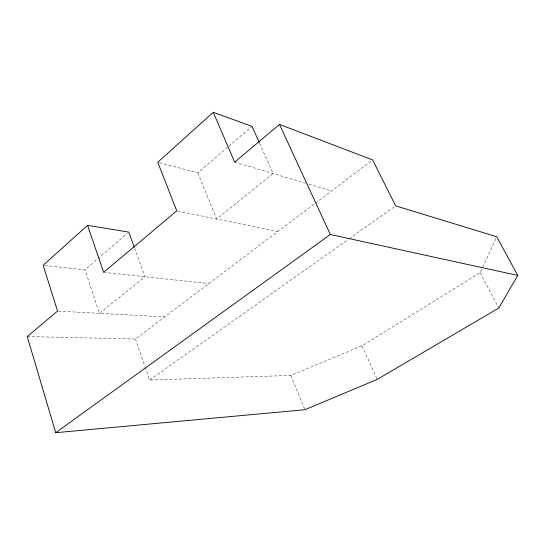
<?xml version="1.0" encoding="UTF-8"?>
<svg xmlns="http://www.w3.org/2000/svg" width="545" height="545" viewBox="0 0 545 545"><rect width="100%" height="100%" fill="white"/><g stroke="black" fill="none" stroke-linecap="round" stroke-linejoin="round"><path stroke-width="0.41" stroke-dasharray="2.73 2.04" d="M145.174 367.16L149.637 380.029L290.798 375.437L362.023 345.809L480.165 272.629L496.018 238.274M44.84 265.463L84.952 269.775L127.537 233.212M159.399 162.669L197.808 172.874L228.137 146.83M228.784 146.278L252.015 126.331M27.25 336.565L135.412 339.017L314.765 203.605M315.439 203.101L371.281 160.945M149.637 380.029L348.398 239.316M349.093 238.826L394.962 206.351M58.397 311.127L164.719 316.89M103.652 272.316L208.864 283.557M177.561 211.031L277.8 231.516M234.677 162.124L305.588 183.202M308.838 184.169L331.571 190.92M480.165 272.629L498.798 308.027M362.023 345.809L376.874 378.632M259.624 143.355L273.12 173.548L216.651 219.015L197.808 172.874M290.798 375.437L304.955 409.711M134.595 248.043L144.977 276.731L99.497 313.355L84.952 269.775M135.412 339.017L144.895 366.356"/><path stroke-width="0.82" d="M87.561 225.364L103.652 272.316L176.723 210.861L157.764 162.233L213.272 112.311L234.677 162.124L279.503 124.423L372.623 159.923L395.656 205.86L496.72 236.748L517.75 275.416L498.798 308.027L377.215 379.395L304.955 409.711L55.706 432.689L27.25 336.565L57.559 311.079L43.171 265.286L87.561 225.364L128.824 232.109L134.308 247.246M55.706 432.689L330.331 234.493L517.75 275.416M213.272 112.311L252.015 126.331L259.284 142.586M279.503 124.423L330.331 234.493"/></g></svg>
